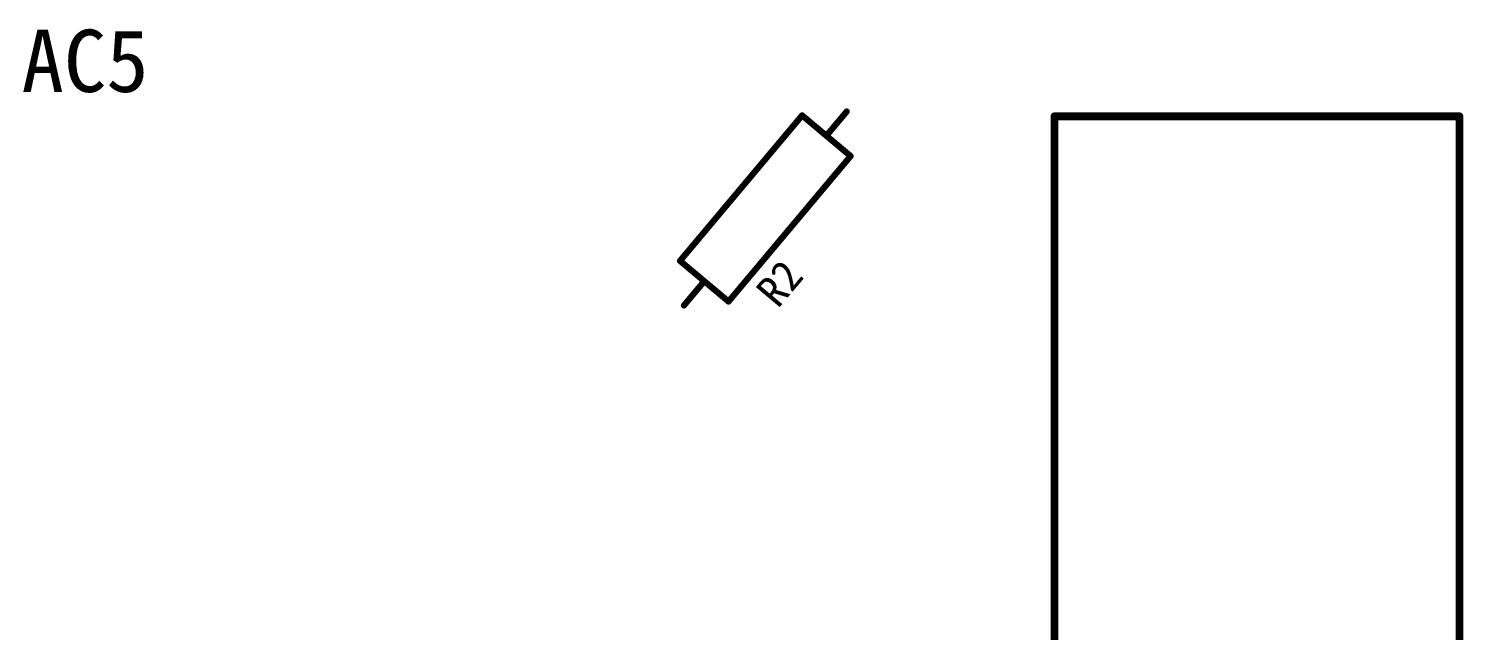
# Model space of a CAD drawing. Extents: x 780 to 1278, y 406 to 602.
# Drawn here: x 886.58 to 932.63, y 485.59 to 504.9 of the extents above; entities that cross this region are included whole.
import ezdxf

# ---------------------------------------------------------------- set-up
doc = ezdxf.new("R2010")
doc.units = 0
doc.header["$MEASUREMENT"] = 0
doc.layers.get('0').update_dxf_attribs({"linetype": 'CONTINUOUS'})
doc.layers.add('BOTTOMOVERLAY', color=7, linetype='CONTINUOUS')
doc.styles.get("Standard").update_dxf_attribs({"font": ''})
doc.styles.get('Standard').set_extended_font_data('SimSun')

# ---------------------------------------------------------------- blocks, each defined once
blk = doc.blocks.new('AXIAL_0_4_____2_B_5')
at = {"layer": 'BOTTOMOVERLAY', "const_width": 0.2}
for points in [[(-3.048, 1.016), (3.048, 1.016)], [(-3.048, -1.016), (-3.048, 1.016)], [(3.048, -1.016), (3.048, 1.016)], [(-4.064, 0), (-3.048, 0)], [(3.048, 0), (4.064, 0)], [(-3.048, -1.016), (3.048, -1.016)]]:
    blk.add_lwpolyline(points, dxfattribs=at)
at = {"layer": 'BOTTOMOVERLAY', "const_width": 0.1}
for points in [[(-3.098, 1.016, 1), (-2.998, 1.016, 1)], [(-3.098, 1.016, 1), (-2.998, 1.016, 1)], [(2.998, 1.016, 1), (3.098, 1.016, 1)], [(2.998, 1.016, 1), (3.098, 1.016, 1)], [(-4.114, 0, 1), (-4.014, 0, 1)], [(-3.098, 0, 1), (-2.998, 0, 1)], [(2.998, 0, 1), (3.098, 0, 1)], [(4.014, 0, 1), (4.114, 0, 1)], [(-3.098, -1.016, 1), (-2.998, -1.016, 1)], [(-3.098, -1.016, 1), (-2.998, -1.016, 1)], [(2.998, -1.016, 1), (3.098, -1.016, 1)], [(2.998, -1.016, 1), (3.098, -1.016, 1)]]:
    blk.add_lwpolyline(points, format="xyb", close=True, dxfattribs=at)
blk = doc.blocks.new('___4_B_9')
at = {"layer": 'BOTTOMOVERLAY', "const_width": 0.25}
for points in [[(-6.5, 14.55), (-6.5, -14.45)], [(6.5, 14.55), (-6.5, 14.55)], [(6.5, 14.55), (6.5, -14.45)], [(6.5, -14.45), (-6.5, -14.45)]]:
    blk.add_lwpolyline(points, dxfattribs=at)
at = {"layer": 'BOTTOMOVERLAY', "const_width": 0.125}
for points in [[(-6.562, 14.55, 1), (-6.438, 14.55, 1)], [(-6.562, 14.55, 1), (-6.438, 14.55, 1)], [(6.438, 14.55, 1), (6.562, 14.55, 1)], [(6.438, 14.55, 1), (6.562, 14.55, 1)], [(-6.562, -14.45, 1), (-6.438, -14.45, 1)], [(-6.562, -14.45, 1), (-6.438, -14.45, 1)], [(6.438, -14.45, 1), (6.562, -14.45, 1)], [(6.438, -14.45, 1), (6.562, -14.45, 1)]]:
    blk.add_lwpolyline(points, format="xyb", close=True, dxfattribs=at)

msp = doc.modelspace()

# ---------------------------------------------------------------- block references
at = {"xscale": -1}
for name, p, rotation in [('AXIAL_0_4_____2_B_5', (910.227, 499.132), 49.99999999999742), ('___4_B_9', (926.007, 487.642), 180)]:
    msp.add_blockref(name, p, dxfattribs=dict(at, rotation=rotation))

# ---------------------------------------------------------------- texts
at = {"layer": 'BOTTOMOVERLAY'}
msp.add_text('AC5', height=2, dxfattribs=at).set_placement((886.35, 502.872))
msp.add_text('R2', height=1, rotation=50, dxfattribs=at).set_placement((910.627, 495.892))

doc.saveas('drawing.dxf')
